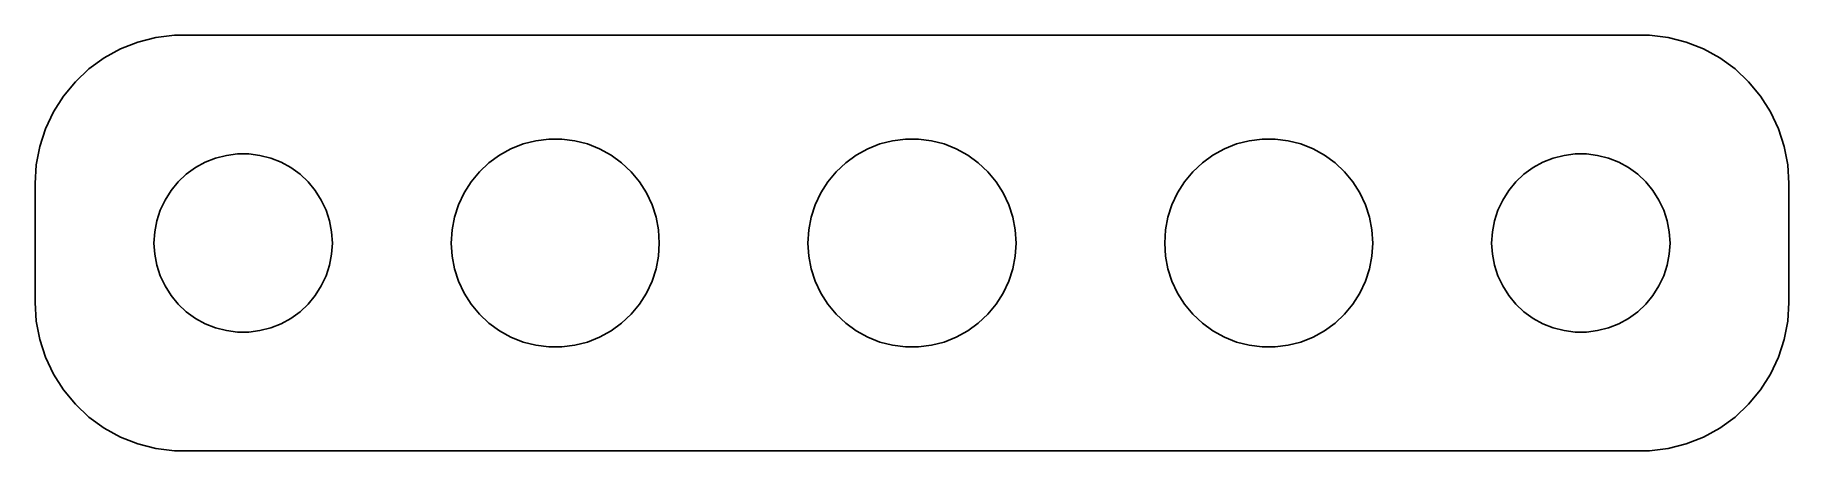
# Model space of a CAD drawing. Header units: metres. Extents: x -29.5 to 29.5, y 17 to 31.
import ezdxf

# ---------------------------------------------------------------- set-up
doc = ezdxf.new("R2010")
doc.units = ezdxf.units.M

msp = doc.modelspace()

# ---------------------------------------------------------------- linework, layer by layer
for p, q in [((-26.0451, 30.7553), (-26.6289, 30.5241)), ((-25.4369, 30.9114), (-26.0451, 30.7553)), ((-24.8139, 30.9901), (-25.4369, 30.9114)), ((24.8139, 30.9901), (-24.8139, 30.9901)), ((25.4369, 30.9114), (24.8139, 30.9901)), ((26.0451, 30.7553), (25.4369, 30.9114)), ((26.6289, 30.5241), (26.0451, 30.7553)), ((-27.1791, 30.2216), (-27.6871, 29.8526)), ((-26.6289, 30.5241), (-27.1791, 30.2216)), ((27.1791, 30.2216), (26.6289, 30.5241)), ((27.6871, 29.8526), (27.1791, 30.2216)), ((-27.6871, 29.8526), (-28.1448, 29.4227)), ((28.1448, 29.4227), (27.6871, 29.8526)), ((-28.5451, 28.9389), (-28.8815, 28.4088)), ((-28.1448, 29.4227), (-28.5451, 28.9389)), ((28.5451, 28.9389), (28.1448, 29.4227)), ((28.8815, 28.4088), (28.5451, 28.9389)), ((-28.8815, 28.4088), (-29.1489, 27.8406)), ((29.1489, 27.8406), (28.8815, 28.4088)), ((-29.1489, 27.8406), (-29.3429, 27.2434)), ((29.3429, 27.2434), (29.1489, 27.8406)), ((-29.3429, 27.2434), (-29.4606, 26.6267)), ((-13.8754, 26.9551), (-13.4902, 27.1669)), ((-13.4902, 27.1669), (-13.0816, 27.3287)), ((-13.0816, 27.3287), (-12.6558, 27.438)), ((-12.6558, 27.438), (-12.2198, 27.4931)), ((-12.2198, 27.4931), (-11.7802, 27.4931)), ((-11.7802, 27.4931), (-11.3442, 27.438)), ((-11.3442, 27.438), (-10.9184, 27.3287)), ((-10.9184, 27.3287), (-10.5098, 27.1669)), ((-10.5098, 27.1669), (-10.1246, 26.9551)), ((-1.87538, 26.9551), (-1.49022, 27.1669)), ((-1.49022, 27.1669), (-1.08156, 27.3287)), ((-1.08156, 27.3287), (-0.65582, 27.438)), ((-0.65582, 27.438), (-0.21976, 27.4931)), ((-0.21976, 27.4931), (0.21976, 27.4931)), ((0.21976, 27.4931), (0.65582, 27.438)), ((0.65582, 27.438), (1.08156, 27.3287)), ((1.08156, 27.3287), (1.49022, 27.1669)), ((1.49022, 27.1669), (1.87538, 26.9551)), ((10.1246, 26.9551), (10.5098, 27.1669)), ((10.5098, 27.1669), (10.9184, 27.3287)), ((10.9184, 27.3287), (11.3442, 27.438)), ((11.3442, 27.438), (11.7802, 27.4931)), ((11.7802, 27.4931), (12.2198, 27.4931)), ((12.2198, 27.4931), (12.6558, 27.438)), ((12.6558, 27.438), (13.0816, 27.3287)), ((13.0816, 27.3287), (13.4902, 27.1669)), ((13.4902, 27.1669), (13.8754, 26.9551)), ((29.4606, 26.6267), (29.3429, 27.2434)), ((-29.4606, 26.6267), (-29.5, 26)), ((-24.1075, 26.533), (-23.7773, 26.7145)), ((-23.7773, 26.7145), (-23.427, 26.8532)), ((-23.427, 26.8532), (-23.0621, 26.9469)), ((-23.0621, 26.9469), (-22.6884, 26.9941)), ((-22.6884, 26.9941), (-22.3116, 26.9941)), ((-22.3116, 26.9941), (-21.9379, 26.9469)), ((-21.9379, 26.9469), (-21.5729, 26.8532)), ((-21.5729, 26.8532), (-21.2227, 26.7145)), ((-21.2227, 26.7145), (-20.8925, 26.533)), ((-14.5514, 26.3959), (-14.231, 26.6968)), ((-14.231, 26.6968), (-13.8754, 26.9551)), ((-10.1246, 26.9551), (-9.76901, 26.6968)), ((-9.76901, 26.6968), (-9.44861, 26.3959)), ((-2.55138, 26.3959), (-2.23097, 26.6968)), ((-2.23097, 26.6968), (-1.87538, 26.9551)), ((1.87538, 26.9551), (2.23097, 26.6968)), ((2.23097, 26.6968), (2.55138, 26.3959)), ((9.44861, 26.3959), (9.76901, 26.6968)), ((9.76901, 26.6968), (10.1246, 26.9551)), ((13.8754, 26.9551), (14.231, 26.6968)), ((14.231, 26.6968), (14.5514, 26.3959)), ((20.8925, 26.533), (21.2227, 26.7145)), ((21.2227, 26.7145), (21.5729, 26.8532)), ((21.5729, 26.8532), (21.9379, 26.9469)), ((21.9379, 26.9469), (22.3116, 26.9941)), ((22.3116, 26.9941), (22.6884, 26.9941)), ((22.6884, 26.9941), (23.0621, 26.9469)), ((23.0621, 26.9469), (23.427, 26.8532)), ((23.427, 26.8532), (23.7773, 26.7145)), ((23.7773, 26.7145), (24.1075, 26.533)), ((29.5, 26), (29.4606, 26.6267)), ((-29.5, 26), (-29.5, 22)), ((-24.927, 25.7634), (-24.6869, 26.0536)), ((-24.6869, 26.0536), (-24.4123, 26.3115)), ((-24.4123, 26.3115), (-24.1075, 26.533)), ((-20.8925, 26.533), (-20.5877, 26.3115)), ((-20.5877, 26.3115), (-20.3131, 26.0536)), ((-20.3131, 26.0536), (-20.0729, 25.7634)), ((-15.0671, 25.6861), (-14.8316, 26.0572)), ((-14.8316, 26.0572), (-14.5514, 26.3959)), ((-9.44861, 26.3959), (-9.16843, 26.0572)), ((-9.16843, 26.0572), (-8.93292, 25.6861)), ((-3.06706, 25.6861), (-2.83156, 26.0572)), ((-2.83156, 26.0572), (-2.55138, 26.3959)), ((2.55138, 26.3959), (2.83156, 26.0572)), ((2.83156, 26.0572), (3.06706, 25.6861)), ((8.93292, 25.6861), (9.16843, 26.0572)), ((9.16843, 26.0572), (9.44861, 26.3959)), ((14.5514, 26.3959), (14.8316, 26.0572)), ((14.8316, 26.0572), (15.0671, 25.6861)), ((20.0729, 25.7634), (20.3131, 26.0536)), ((20.3131, 26.0536), (20.5877, 26.3115)), ((20.5877, 26.3115), (20.8925, 26.533)), ((24.1075, 26.533), (24.4123, 26.3115)), ((24.4123, 26.3115), (24.6869, 26.0536)), ((24.6869, 26.0536), (24.927, 25.7634)), ((29.5, 22), (29.5, 26)), ((-25.2893, 25.1044), (-25.1289, 25.4453)), ((-25.1289, 25.4453), (-24.927, 25.7634)), ((-20.0729, 25.7634), (-19.8711, 25.4453)), ((-19.8711, 25.4453), (-19.7107, 25.1044)), ((-15.2542, 25.2884), (-15.0671, 25.6861)), ((-8.93292, 25.6861), (-8.74577, 25.2884)), ((-3.25421, 25.2884), (-3.06706, 25.6861)), ((3.06706, 25.6861), (3.25421, 25.2884)), ((8.74577, 25.2884), (8.93292, 25.6861)), ((15.0671, 25.6861), (15.2542, 25.2884)), ((19.7107, 25.1044), (19.8711, 25.4453)), ((19.8711, 25.4453), (20.0729, 25.7634)), ((24.927, 25.7634), (25.1289, 25.4453)), ((25.1289, 25.4453), (25.2893, 25.1044)), ((-25.4057, 24.7461), (-25.2893, 25.1044)), ((-19.7107, 25.1044), (-19.5942, 24.7461)), ((-15.4724, 24.4387), (-15.39, 24.8704)), ((-15.39, 24.8704), (-15.2542, 25.2884)), ((-8.74577, 25.2884), (-8.60995, 24.8704)), ((-8.60995, 24.8704), (-8.52759, 24.4387)), ((-3.4724, 24.4387), (-3.39003, 24.8704)), ((-3.39003, 24.8704), (-3.25421, 25.2884)), ((3.25421, 25.2884), (3.39003, 24.8704)), ((3.39003, 24.8704), (3.4724, 24.4387)), ((8.52759, 24.4387), (8.60995, 24.8704)), ((8.60995, 24.8704), (8.74577, 25.2884)), ((15.2542, 25.2884), (15.39, 24.8704)), ((15.39, 24.8704), (15.4724, 24.4387)), ((19.5942, 24.7461), (19.7107, 25.1044)), ((25.2893, 25.1044), (25.4057, 24.7461)), ((-25.5, 24), (-25.4763, 24.376)), ((-25.4763, 24.376), (-25.4057, 24.7461)), ((-19.5942, 24.7461), (-19.5237, 24.376)), ((-19.5237, 24.376), (-19.5, 24)), ((-15.5, 24), (-15.4724, 24.4387)), ((-8.52759, 24.4387), (-8.5, 24)), ((-3.5, 24), (-3.4724, 24.4387)), ((3.4724, 24.4387), (3.5, 24)), ((8.5, 24), (8.52759, 24.4387)), ((15.4724, 24.4387), (15.5, 24)), ((19.5, 24), (19.5237, 24.376)), ((19.5237, 24.376), (19.5942, 24.7461)), ((25.4057, 24.7461), (25.4763, 24.376)), ((25.4763, 24.376), (25.5, 24)), ((-25.4763, 23.624), (-25.5, 24)), ((-25.4057, 23.2539), (-25.4763, 23.624)), ((-19.5237, 23.624), (-19.5942, 23.2539)), ((-19.5, 24), (-19.5237, 23.624)), ((-15.4724, 23.5613), (-15.5, 24)), ((-8.5, 24), (-8.52759, 23.5613)), ((-3.4724, 23.5613), (-3.5, 24)), ((3.5, 24), (3.4724, 23.5613)), ((8.52759, 23.5613), (8.5, 24)), ((15.5, 24), (15.4724, 23.5613)), ((19.5237, 23.624), (19.5, 24)), ((19.5942, 23.2539), (19.5237, 23.624)), ((25.4763, 23.624), (25.4057, 23.2539)), ((25.5, 24), (25.4763, 23.624)), ((-25.2893, 22.8956), (-25.4057, 23.2539)), ((-19.5942, 23.2539), (-19.7107, 22.8956)), ((-15.39, 23.1296), (-15.4724, 23.5613)), ((-15.2542, 22.7116), (-15.39, 23.1296)), ((-8.60995, 23.1296), (-8.74577, 22.7116)), ((-8.52759, 23.5613), (-8.60995, 23.1296)), ((-3.39003, 23.1296), (-3.4724, 23.5613)), ((-3.25421, 22.7116), (-3.39003, 23.1296)), ((3.39003, 23.1296), (3.25421, 22.7116)), ((3.4724, 23.5613), (3.39003, 23.1296)), ((8.60995, 23.1296), (8.52759, 23.5613)), ((8.74577, 22.7116), (8.60995, 23.1296)), ((15.39, 23.1296), (15.2542, 22.7116)), ((15.4724, 23.5613), (15.39, 23.1296)), ((19.7107, 22.8956), (19.5942, 23.2539)), ((25.4057, 23.2539), (25.2893, 22.8956)), ((-25.1289, 22.5547), (-25.2893, 22.8956)), ((-24.927, 22.2366), (-25.1289, 22.5547)), ((-19.8711, 22.5547), (-20.0729, 22.2366)), ((-19.7107, 22.8956), (-19.8711, 22.5547)), ((-15.0671, 22.3139), (-15.2542, 22.7116)), ((-8.74577, 22.7116), (-8.93292, 22.3139)), ((-3.06706, 22.3139), (-3.25421, 22.7116)), ((3.25421, 22.7116), (3.06706, 22.3139)), ((8.93292, 22.3139), (8.74577, 22.7116)), ((15.2542, 22.7116), (15.0671, 22.3139)), ((19.8711, 22.5547), (19.7107, 22.8956)), ((20.0729, 22.2366), (19.8711, 22.5547)), ((25.1289, 22.5547), (24.927, 22.2366)), ((25.2893, 22.8956), (25.1289, 22.5547)), ((-29.5, 22), (-29.4606, 21.3733)), ((-24.6869, 21.9464), (-24.927, 22.2366)), ((-24.4123, 21.6885), (-24.6869, 21.9464)), ((-20.3131, 21.9464), (-20.5877, 21.6885)), ((-20.0729, 22.2366), (-20.3131, 21.9464)), ((-14.8316, 21.9428), (-15.0671, 22.3139)), ((-14.5514, 21.6041), (-14.8316, 21.9428)), ((-9.16843, 21.9428), (-9.44861, 21.6041)), ((-8.93292, 22.3139), (-9.16843, 21.9428)), ((-2.83156, 21.9428), (-3.06706, 22.3139)), ((-2.55138, 21.6041), (-2.83156, 21.9428)), ((2.83156, 21.9428), (2.55138, 21.6041)), ((3.06706, 22.3139), (2.83156, 21.9428)), ((9.16843, 21.9428), (8.93292, 22.3139)), ((9.44861, 21.6041), (9.16843, 21.9428)), ((14.8316, 21.9428), (14.5514, 21.6041)), ((15.0671, 22.3139), (14.8316, 21.9428)), ((20.3131, 21.9464), (20.0729, 22.2366)), ((20.5877, 21.6885), (20.3131, 21.9464)), ((24.6869, 21.9464), (24.4123, 21.6885)), ((24.927, 22.2366), (24.6869, 21.9464)), ((29.4606, 21.3733), (29.5, 22)), ((-29.4606, 21.3733), (-29.3429, 20.7566)), ((-24.1075, 21.467), (-24.4123, 21.6885)), ((-23.7773, 21.2855), (-24.1075, 21.467)), ((-23.427, 21.1468), (-23.7773, 21.2855)), ((-21.2227, 21.2855), (-21.5729, 21.1468)), ((-20.8925, 21.467), (-21.2227, 21.2855)), ((-20.5877, 21.6885), (-20.8925, 21.467)), ((-14.231, 21.3032), (-14.5514, 21.6041)), ((-13.8754, 21.0449), (-14.231, 21.3032)), ((-9.76901, 21.3032), (-10.1246, 21.0449)), ((-9.44861, 21.6041), (-9.76901, 21.3032)), ((-2.23097, 21.3032), (-2.55138, 21.6041)), ((-1.87538, 21.0449), (-2.23097, 21.3032)), ((2.23097, 21.3032), (1.87538, 21.0449)), ((2.55138, 21.6041), (2.23097, 21.3032)), ((9.76901, 21.3032), (9.44861, 21.6041)), ((10.1246, 21.0449), (9.76901, 21.3032)), ((14.231, 21.3032), (13.8754, 21.0449)), ((14.5514, 21.6041), (14.231, 21.3032)), ((20.8925, 21.467), (20.5877, 21.6885)), ((21.2227, 21.2855), (20.8925, 21.467)), ((21.5729, 21.1468), (21.2227, 21.2855)), ((23.7773, 21.2855), (23.427, 21.1468)), ((24.1075, 21.467), (23.7773, 21.2855)), ((24.4123, 21.6885), (24.1075, 21.467)), ((29.3429, 20.7566), (29.4606, 21.3733)), ((-29.3429, 20.7566), (-29.1489, 20.1594)), ((-23.0621, 21.0531), (-23.427, 21.1468)), ((-22.6884, 21.0059), (-23.0621, 21.0531)), ((-22.3116, 21.0059), (-22.6884, 21.0059)), ((-21.9379, 21.0531), (-22.3116, 21.0059)), ((-21.5729, 21.1468), (-21.9379, 21.0531)), ((-13.4902, 20.8331), (-13.8754, 21.0449)), ((-13.0816, 20.6713), (-13.4902, 20.8331)), ((-12.6558, 20.562), (-13.0816, 20.6713)), ((-10.9184, 20.6713), (-11.3442, 20.562)), ((-10.5098, 20.8331), (-10.9184, 20.6713)), ((-10.1246, 21.0449), (-10.5098, 20.8331)), ((-1.49022, 20.8331), (-1.87538, 21.0449)), ((-1.08156, 20.6713), (-1.49022, 20.8331)), ((-0.65582, 20.562), (-1.08156, 20.6713)), ((1.08156, 20.6713), (0.65582, 20.562)), ((1.49022, 20.8331), (1.08156, 20.6713)), ((1.87538, 21.0449), (1.49022, 20.8331)), ((10.5098, 20.8331), (10.1246, 21.0449)), ((10.9184, 20.6713), (10.5098, 20.8331)), ((11.3442, 20.562), (10.9184, 20.6713)), ((13.0816, 20.6713), (12.6558, 20.562)), ((13.4902, 20.8331), (13.0816, 20.6713)), ((13.8754, 21.0449), (13.4902, 20.8331)), ((21.9379, 21.0531), (21.5729, 21.1468)), ((22.3116, 21.0059), (21.9379, 21.0531)), ((22.6884, 21.0059), (22.3116, 21.0059)), ((23.0621, 21.0531), (22.6884, 21.0059)), ((23.427, 21.1468), (23.0621, 21.0531)), ((29.1489, 20.1594), (29.3429, 20.7566)), ((-29.1489, 20.1594), (-28.8815, 19.5912)), ((-12.2198, 20.5069), (-12.6558, 20.562)), ((-11.7802, 20.5069), (-12.2198, 20.5069)), ((-11.3442, 20.562), (-11.7802, 20.5069)), ((-0.21976, 20.5069), (-0.65582, 20.562)), ((0.21976, 20.5069), (-0.21976, 20.5069)), ((0.65582, 20.562), (0.21976, 20.5069)), ((11.7802, 20.5069), (11.3442, 20.562)), ((12.2198, 20.5069), (11.7802, 20.5069)), ((12.6558, 20.562), (12.2198, 20.5069)), ((28.8815, 19.5912), (29.1489, 20.1594)), ((-28.8815, 19.5912), (-28.5451, 19.0611)), ((28.5451, 19.0611), (28.8815, 19.5912)), ((-28.5451, 19.0611), (-28.1448, 18.5773)), ((28.1448, 18.5773), (28.5451, 19.0611)), ((-28.1448, 18.5773), (-27.6871, 18.1474)), ((27.6871, 18.1474), (28.1448, 18.5773)), ((-27.6871, 18.1474), (-27.1791, 17.7784)), ((-27.1791, 17.7784), (-26.6289, 17.4759)), ((26.6289, 17.4759), (27.1791, 17.7784)), ((27.1791, 17.7784), (27.6871, 18.1474)), ((-26.6289, 17.4759), (-26.0451, 17.2447)), ((-26.0451, 17.2447), (-25.4369, 17.0886)), ((25.4369, 17.0886), (26.0451, 17.2447)), ((26.0451, 17.2447), (26.6289, 17.4759)), ((-25.4369, 17.0886), (-24.8139, 17.0099)), ((-24.8139, 17.0099), (24.8139, 17.0099)), ((24.8139, 17.0099), (25.4369, 17.0886))]:
    msp.add_line(p, q)

doc.saveas('drawing.dxf')
